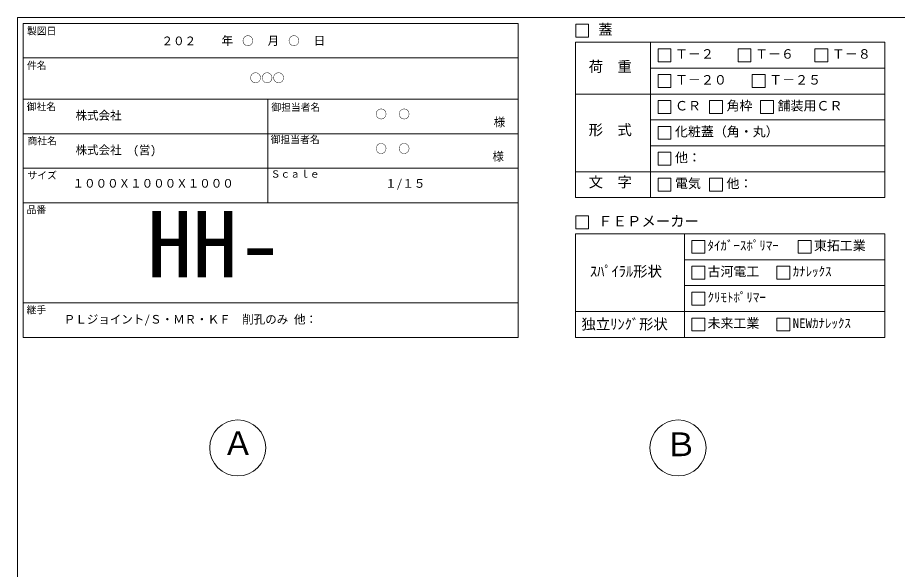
# Model space of a CAD drawing. Units: millimetres, scale not verified. Extents: x -4890 to 18489, y -2312 to 2311.
# Drawn here: x -1230 to 1827, y 393 to 2311 of the extents above; entities that cross this region are included whole.
import ezdxf
from ezdxf.enums import TextEntityAlignment as Align

# ---------------------------------------------------------------- set-up
doc = ezdxf.new("R2010")
doc.units = ezdxf.units.MM
doc.header["$LTSCALE"] = 10
for name, color, linetype, lineweight in [('0-2_waku', 7, 'Continuous', 18), ('0-3_gaikei', 7, 'Continuous', 18), ('0-D_文字１', 7, 'Continuous', 18), ('1-4_文字２', 7, 'Continuous', 5)]:
    doc.layers.add(name, color=color, linetype=linetype, lineweight=lineweight)
doc.styles.add('ＭＳ ゴシック', font='')
doc.styles.get('ＭＳ ゴシック').set_extended_font_data('MS Gothic')

msp = doc.modelspace()

# ---------------------------------------------------------------- linework, layer by layer
at = {"layer": '0-2_waku'}
for p, q in [((-1230.32, 2311.46), (4889.68, 2311.46)), ((-1210.88, 2291.46), (-1210.88, 1199.46)), ((-1210.88, 2291.46), (509.12, 2291.46)), ((-1210.88, 2291.46), (-1210.88, 1199.46)), ((-1210.88, 2291.46), (509.12, 2291.46)), ((-1210.88, 2291.46), (-1210.88, 1199.46)), ((509.12, 2291.46), (509.12, 1199.46)), ((708.85, 2225.68), (1783.85, 2225.68)), ((708.85, 2225.68), (708.85, 1685.68)), ((969.51, 2225.68), (969.51, 1685.68)), ((1783.85, 2225.68), (1783.85, 1685.68)), ((-1210.88, 2171.46), (509.12, 2171.46)), ((-1210.88, 2171.46), (509.12, 2171.46)), ((-1210.88, 2171.46), (509.12, 2171.46)), ((-1210.88, 2171.46), (509.12, 2171.46)), ((969.51, 2135.68), (1783.85, 2135.68)), ((-1210.88, 2027.46), (509.12, 2027.46)), ((-1210.88, 2027.46), (509.12, 2027.46)), ((-360.88, 2027.46), (-360.88, 1667.46)), ((708.85, 2045.68), (1783.85, 2045.68)), ((969.51, 1955.68), (1783.85, 1955.68)), ((-1210.88, 1907.46), (509.12, 1907.46)), ((969.51, 1865.68), (1783.85, 1865.68)), ((-1210.88, 1787.46), (509.12, 1787.46)), ((708.85, 1775.68), (1783.85, 1775.68)), ((708.85, 1685.68), (1783.85, 1685.68)), ((-1210.88, 1667.46), (509.12, 1667.46)), ((708.85, 1559.46), (1783.85, 1559.46)), ((708.85, 1559.46), (708.85, 1199.46)), ((1086.66, 1559.46), (1086.66, 1199.46)), ((1783.85, 1559.46), (1783.85, 1199.46)), ((1086.66, 1469.46), (1783.85, 1469.46)), ((1086.66, 1379.46), (1783.85, 1379.46)), ((-1210.88, 1319.46), (509.12, 1319.46)), ((708.85, 1289.46), (1783.85, 1289.46)), ((-1210.88, 1199.46), (509.12, 1199.46)), ((708.85, 1199.46), (1783.85, 1199.46)), ((708.85, 1199.46), (1783.85, 1199.46))]:
    msp.add_line(p, q, dxfattribs=at)
msp.add_lwpolyline([(-1230.32, 2311.46), (-1230.32, -1963.54), (4889.68, -1963.54)], dxfattribs=at)
at = {"layer": '0-3_gaikei'}
for centre in [(-465.32, 815.21), (1064.68, 815.21)]:
    msp.add_circle(centre, 97.5, dxfattribs=at)
at = {"layer": '0-D_文字１'}
for p, q in [((709.12, 2288.5), (709.12, 2243.5)), ((709.12, 2243.5), (754.12, 2243.5)), ((995.08, 2203.18), (1040.08, 2203.18)), ((995.08, 2203.18), (995.08, 2158.18)), ((995.08, 2203.18), (995.08, 2158.18)), ((995.08, 2203.18), (1040.08, 2203.18)), ((995.08, 2203.18), (995.08, 2158.18)), ((995.08, 2203.18), (1040.08, 2203.18)), ((1040.08, 2203.18), (1040.08, 2158.18)), ((1040.08, 2203.18), (1040.08, 2158.18)), ((1040.08, 2203.18), (1040.08, 2158.18)), ((1273.17, 2203.18), (1318.17, 2203.18)), ((1273.17, 2203.18), (1273.17, 2158.18)), ((1318.17, 2203.18), (1318.17, 2158.18)), ((1540.37, 2203.18), (1585.37, 2203.18)), ((1540.37, 2203.18), (1540.37, 2158.18)), ((1585.37, 2203.18), (1585.37, 2158.18)), ((995.08, 2158.18), (1040.08, 2158.18)), ((995.08, 2158.18), (1040.08, 2158.18)), ((995.08, 2158.18), (1040.08, 2158.18)), ((1273.17, 2158.18), (1318.17, 2158.18)), ((1540.37, 2158.18), (1585.37, 2158.18)), ((995.08, 2113.18), (1040.08, 2113.18)), ((995.08, 2113.18), (995.08, 2068.18)), ((1040.08, 2113.18), (1040.08, 2068.18)), ((1322.57, 2113.18), (1367.57, 2113.18)), ((1322.57, 2113.18), (1322.57, 2068.18)), ((1367.57, 2113.18), (1367.57, 2068.18)), ((995.08, 2068.18), (1040.08, 2068.18)), ((1322.57, 2068.18), (1367.57, 2068.18)), ((995.08, 2023.18), (1040.08, 2023.18)), ((995.08, 2023.18), (995.08, 1978.18)), ((995.08, 2023.18), (995.08, 1978.18)), ((1040.08, 2023.18), (1040.08, 1978.18)), ((1040.08, 2023.18), (1040.08, 1978.18)), ((1174.08, 2023.18), (1219.08, 2023.18)), ((1174.08, 2023.18), (1174.08, 1978.18)), ((1219.08, 2023.18), (1219.08, 1978.18)), ((1351.59, 2023.18), (1396.59, 2023.18)), ((1351.59, 2023.18), (1351.59, 1978.18)), ((1396.59, 2023.18), (1396.59, 1978.18)), ((995.08, 1978.18), (1040.08, 1978.18)), ((995.08, 1978.18), (1040.08, 1978.18)), ((1174.08, 1978.18), (1219.08, 1978.18)), ((1351.59, 1978.18), (1396.59, 1978.18)), ((995.08, 1933.18), (995.08, 1888.18)), ((1040.08, 1933.18), (1040.08, 1888.18)), ((995.08, 1888.18), (1040.08, 1888.18)), ((995.08, 1843.18), (1040.08, 1843.18)), ((995.08, 1843.18), (995.08, 1798.18)), ((995.08, 1843.18), (995.08, 1798.18)), ((1040.08, 1843.18), (1040.08, 1798.18)), ((1040.08, 1843.18), (1040.08, 1798.18)), ((995.08, 1798.18), (1040.08, 1798.18)), ((995.08, 1798.18), (1040.08, 1798.18)), ((995.08, 1753.18), (995.08, 1708.18)), ((1174.08, 1753.18), (1174.08, 1708.18)), ((995.08, 1708.18), (1040.08, 1708.18)), ((1174.08, 1708.18), (1219.08, 1708.18)), ((709.12, 1622.27), (709.12, 1577.27)), ((709.12, 1577.27), (754.12, 1577.27)), ((1112.23, 1536.96), (1112.23, 1491.96)), ((1481.82, 1536.96), (1526.82, 1536.96)), ((1481.82, 1536.96), (1481.82, 1491.96)), ((1481.82, 1536.96), (1526.82, 1536.96)), ((1481.82, 1536.96), (1481.82, 1491.96)), ((1481.82, 1536.96), (1526.82, 1536.96)), ((1481.82, 1536.96), (1481.82, 1491.96)), ((1526.82, 1536.96), (1526.82, 1491.96)), ((1526.82, 1536.96), (1526.82, 1491.96)), ((1526.82, 1536.96), (1526.82, 1491.96)), ((1112.23, 1491.96), (1157.23, 1491.96)), ((1481.82, 1491.96), (1526.82, 1491.96)), ((1481.82, 1491.96), (1526.82, 1491.96)), ((1481.82, 1491.96), (1526.82, 1491.96)), ((1112.23, 1446.96), (1157.23, 1446.96)), ((1112.23, 1446.96), (1112.23, 1401.96)), ((1157.23, 1446.96), (1157.23, 1401.96)), ((1408.14, 1446.96), (1408.14, 1401.96)), ((1112.23, 1401.96), (1157.23, 1401.96)), ((1408.14, 1401.96), (1453.14, 1401.96)), ((1112.23, 1356.96), (1112.23, 1311.96)), ((1112.23, 1311.96), (1157.23, 1311.96)), ((1112.23, 1266.96), (1157.23, 1266.96)), ((1112.23, 1266.96), (1112.23, 1221.96)), ((1157.23, 1266.96), (1157.23, 1221.96)), ((1408.14, 1266.96), (1453.14, 1266.96)), ((1408.14, 1266.96), (1408.14, 1221.96)), ((1453.14, 1266.96), (1453.14, 1221.96)), ((1112.23, 1221.96), (1157.23, 1221.96)), ((1408.14, 1221.96), (1453.14, 1221.96))]:
    msp.add_line(p, q, dxfattribs=at)
for points in [[(709.12, 2288.5), (754.12, 2288.5), (754.12, 2243.5)], [(709.12, 2288.5), (754.12, 2288.5), (754.12, 2243.5)], [(995.08, 2023.18), (1040.08, 2023.18), (1040.08, 1978.18)], [(995.08, 2023.18), (995.08, 1978.18), (1040.08, 1978.18)], [(995.08, 1933.18), (1040.08, 1933.18), (1040.08, 1888.18)], [(995.08, 1843.18), (1040.08, 1843.18), (1040.08, 1798.18)], [(995.08, 1843.18), (995.08, 1798.18), (1040.08, 1798.18)], [(995.08, 1753.18), (1040.08, 1753.18), (1040.08, 1708.18)], [(1174.08, 1753.18), (1219.08, 1753.18), (1219.08, 1708.18)], [(709.12, 1622.27), (754.12, 1622.27), (754.12, 1577.27)], [(1112.23, 1536.96), (1157.23, 1536.96), (1157.23, 1491.96)], [(1408.14, 1446.96), (1453.14, 1446.96), (1453.14, 1401.96)], [(1112.23, 1356.96), (1157.23, 1356.96), (1157.23, 1311.96)]]:
    msp.add_lwpolyline(points, dxfattribs=at)

# ---------------------------------------------------------------- texts
at = {"layer": '0-D_文字１', "style": 'ＭＳ ゴシック'}
for s, height, p in [('蓋', 36.66, (787.2, 2240.58)), ('製図日', 24.93, (-1197.61, 2245.01)), ('\u3000\u3000年\u3000\u3000\u3000月\u3000\u3000\u3000日', 29.33, (-601.57, 2207.41)), ('Ｔ－２', 32.99, (1054.23, 2158.67)), ('Ｔ－６', 32.99, (1332.31, 2158.67)), ('Ｔ－８', 32.99, (1599.52, 2158.67)), ('件名', 24.93, (-1197.61, 2125.01)), ('荷\u3000重', 36.66, (754.08, 2111.88)), ('Ｔ－２０', 32.99, (1054.23, 2068.67)), ('Ｔ－２５', 32.99, (1381.71, 2068.67)), ('御社名', 24.93, (-1198.59, 1982.01)), ('ＣＲ', 32.99, (1054.23, 1978.67)), ('角枠', 32.99, (1233.22, 1978.67)), ('舗装用ＣＲ', 32.99, (1410.73, 1978.67)), ('御担当者名', 24.93, (-348.68, 1979.8)), ('御担当者名', 24.93, (-348.68, 1979.8)), ('様', 29.33, (424.07, 1924.29)), ('形\u3000式', 36.66, (754.08, 1891.92)), ('化粧蓋（角・丸）', 32.99, (1054.23, 1888.67)), ('商社名', 24.93, (-1195.98, 1862.97)), ('御担当者名', 24.93, (-350.89, 1867.49)), ('様', 29.33, (419.58, 1805.38)), ('他：', 32.99, (1054.23, 1798.67)), ('サイズ', 24.93, (-1195.98, 1742.97)), ('Ｓｃａｌｅ', 24.93, (-350.89, 1747.49)), ('１０００Ｘ１０００Ｘ１０００', 29.33, (-1039.25, 1711.44)), ('１/１５', 29.33, (46.66, 1710.98)), ('文\u3000字', 36.66, (754.08, 1710.44)), ('電気', 32.99, (1054.23, 1708.67)), ('他：', 32.99, (1233.22, 1708.67)), ('品番', 24.93, (-1198.98, 1623.32)), ('HH-', 230.9, (-780.15, 1339.29)), ('ＦＥＰメーカー', 36.66, (787.2, 1574.36)), ('ﾀｲｶﾞｰｽﾎﾟﾘﾏｰ', 32.99, (1167.2, 1492.45)), ('東拓工業', 32.99, (1536.79, 1492.45)), ('ｽﾊﾟｲﾗﾙ形状', 36.66, (758.73, 1399.8)), ('古河電工', 32.99, (1167.2, 1402.45)), ('ｶﾅﾚｯｸｽ', 32.99, (1463.11, 1402.45)), ('ｸﾘﾓﾄﾎﾟﾘﾏｰ', 32.99, (1167.2, 1312.45)), ('継手', 24.93, (-1198.98, 1275.32)), ('ＰＬジョイント/Ｓ・ＭＲ・ＫＦ\u3000削孔のみ 他：', 29.33, (-1069.89, 1238.66)), ('独立ﾘﾝｸﾞ形状', 36.66, (729.2, 1216.32)), ('未来工業', 32.99, (1167.2, 1222.45)), ('NEWｶﾅﾚｯｸｽ', 32.99, (1463.11, 1222.45)), ('Ａ', 82.48, (-520.13, 765.54)), ('Ｂ', 82.48, (1018.43, 761.82))]:
    msp.add_text(s, height=height, dxfattribs=at).set_placement(p, align=Align.BOTTOM_LEFT)
at = {"layer": '1-4_文字２', "style": 'ＭＳ ゴシック'}
for s, p in [('\u3000\u3000２０２\u3000\u3000\u3000\u3000○\u3000\u3000\u3000○', (-810.05, 2206.63)), ('○○○', (-423.37, 2077.8)), ('株式会社', (-1028.88, 1947.54)), ('○\u3000○', (12.9, 1951.93)), ('株式会社\u3000(営)', (-1028.88, 1827.54)), ('○\u3000○', (12.9, 1831.93))]:
    msp.add_text(s, height=29.33, dxfattribs=at).set_placement(p, align=Align.BOTTOM_LEFT)

doc.saveas('drawing.dxf')
